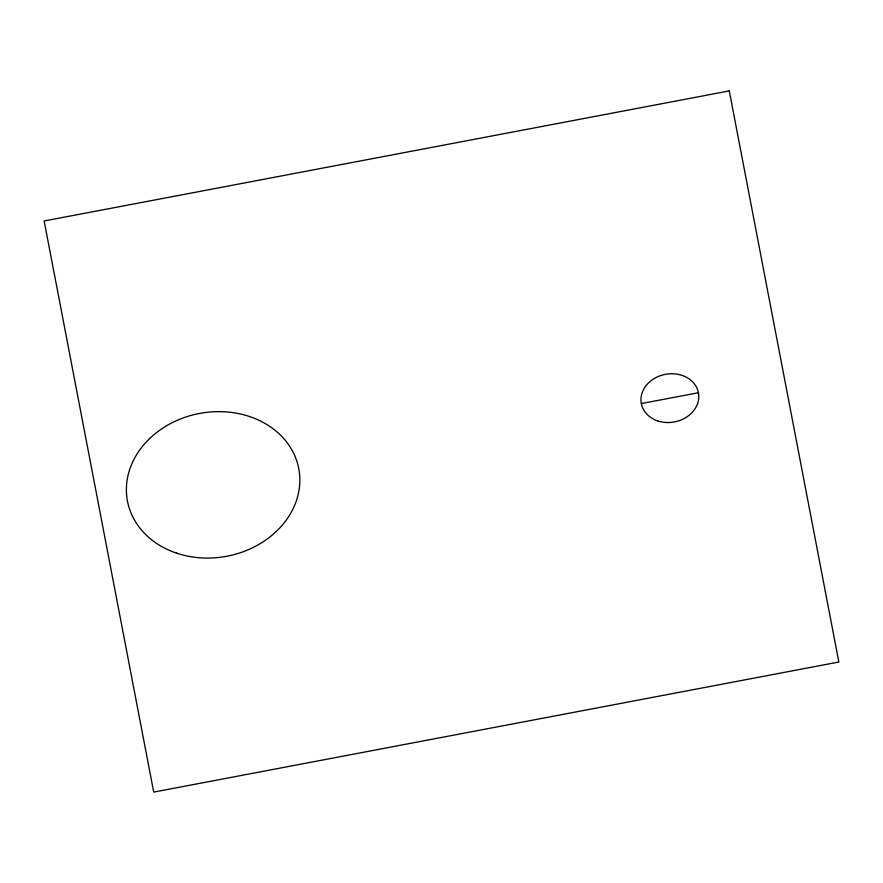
<?xml version="1.0" encoding="UTF-8"?>
<svg xmlns="http://www.w3.org/2000/svg" width="883" height="883" viewBox="0 0 883 883"><rect width="100%" height="100%" fill="white"/><g stroke="black" fill="none" stroke-linecap="round" stroke-linejoin="round"><path stroke-width="1.32" d="M641.334 403.564L698.431 392.725M729.281 90.905L44.15 220.982L153.719 792.095L838.85 662.018L729.281 90.905M176.457 553.1A87.174 72.693 -10.5 0 0 299.525 473.729A87.174 72.693 -10.5 0 0 163.377 427.747A87.174 72.693 -10.5 0 0 176.457 553.1M657.614 420.871A29.062 24.227 -10.5 0 0 698.685 394.469A29.062 24.227 -10.5 0 0 653.343 379.083A29.062 24.227 -10.5 0 0 657.614 420.871"/></g></svg>
